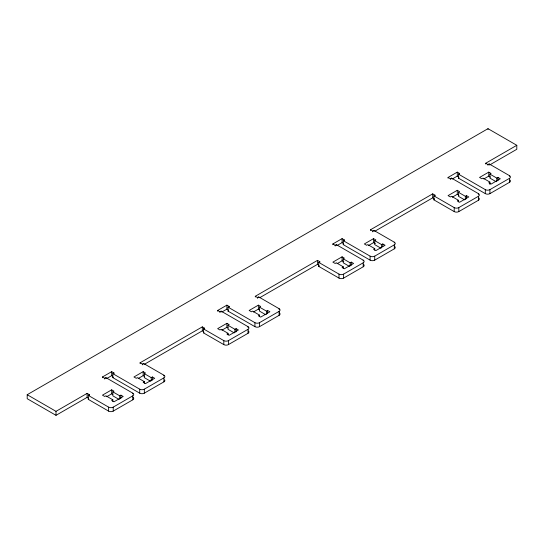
<?xml version="1.0" encoding="UTF-8"?>
<svg xmlns="http://www.w3.org/2000/svg" width="544" height="544" viewBox="0 0 544 544"><rect width="100%" height="100%" fill="white"/><g stroke="black" fill="none" stroke-linecap="round" stroke-linejoin="round"><path stroke-width="0.82" d="M88.4 398.12L87.101 397.372L55.998 415.33L27.2 398.704L27.2 394.713L488.002 128.67L516.8 145.296L516.8 149.287L489.586 165.002M102.462 377.726L102.462 376.978L111.683 371.654L113.982 372.987L113.982 373.735M217.661 311.216L217.661 310.468L226.882 305.143L229.187 306.476L229.187 307.224M332.867 244.705L332.867 243.957L342.081 238.632L344.386 239.965L344.386 240.713M448.066 178.194L448.066 177.446L457.28 172.122L459.585 173.454L459.585 174.202M102.462 376.978L104.768 378.304L105.917 377.638L132.797 393.162A3.257 1.884 0 0 1 132.797 395.821L132.797 399.813L113.213 411.114A3.257 1.884 0 0 1 108.61 411.114L88.257 399.364L88.257 395.379L89.406 394.713L89.406 395.461M164.587 379.773A3.257 1.884 0 0 1 163.907 381.854L144.323 393.162A3.257 1.884 0 0 1 139.713 393.162L112.832 377.638L112.832 373.646L113.982 372.987M217.661 310.468L219.966 311.794L221.122 311.127L248.003 326.652A3.257 1.884 0 0 1 248.003 329.31L248.003 333.302L228.419 344.604A3.257 1.884 0 0 1 223.808 344.604L203.456 332.86L203.456 328.868L204.605 328.202L204.605 328.95M279.303 312.807A3.257 1.884 0 0 1 279.106 315.343L259.522 326.652A3.257 1.884 0 0 1 254.912 326.652L228.031 311.127L228.031 307.142L229.187 306.476M332.867 243.957L335.165 245.283L336.321 244.623L363.202 260.141A3.257 1.884 0 0 1 363.202 262.8L363.202 266.791L343.618 278.1A3.257 1.884 0 0 1 339.007 278.1L318.655 266.349L318.655 262.358L319.811 261.691L319.811 262.439M394.686 246.439A3.257 1.884 0 0 1 394.305 248.832L374.721 260.141A3.257 1.884 0 0 1 370.11 260.141L343.23 244.623L343.23 240.632L344.386 239.965M448.066 177.446L450.371 178.772L451.52 178.112L478.4 193.63A3.257 1.884 0 0 1 478.4 196.289L478.4 200.28L458.816 211.589A3.257 1.884 0 0 1 454.206 211.589L433.854 199.838L433.854 195.847L435.01 195.18L435.01 195.928M510.048 180.078A3.257 1.884 0 0 1 509.504 182.322L489.92 193.63A3.257 1.884 0 0 1 485.309 193.63L458.429 178.112L458.429 174.121L459.585 173.454M106.719 378.508L111.683 375.646L112.832 376.312M221.918 311.998L226.882 309.135L228.174 309.883M337.117 245.487L342.081 242.624L343.522 243.454M452.316 178.983L457.28 176.113L458.864 177.031M112.832 377.638L113.41 377.305M228.031 311.127L228.609 310.801M343.23 244.623L343.808 244.29M458.429 178.112L459.007 177.779M27.2 394.713L55.998 411.339L87.101 393.38L89.406 394.713M140.094 363.535L140.094 362.787L202.307 326.869L204.605 328.202M255.299 297.024L255.299 296.276L317.506 260.358L319.811 261.691M370.498 230.513L370.498 229.765L432.704 193.848L435.01 195.18M485.697 164.002L485.697 163.254L516.8 145.296M140.094 362.787L142.399 364.12L143.555 363.453L163.907 375.204A3.257 1.884 0 0 1 163.907 377.862L163.907 381.854M255.299 296.276L257.598 297.609L258.754 296.942L279.106 308.693A3.257 1.884 0 0 1 279.106 311.352L279.106 315.343M370.498 229.765L372.803 231.098L373.952 230.432L394.305 242.182A3.257 1.884 0 0 1 394.305 244.841L394.305 248.832M485.697 163.254L488.002 164.587L489.151 163.921L509.504 175.671A3.257 1.884 0 0 1 509.504 178.33L509.504 182.322M144.486 364.242L202.307 330.861L203.742 331.69M259.685 297.731L317.506 264.35L319.09 265.268M374.884 231.22L432.704 197.839L434.432 198.839M88.257 399.364L88.835 399.038M203.456 332.86L204.034 332.527M318.655 266.349L319.233 266.016M433.854 199.838L434.432 199.505M119.054 399.412L112.832 395.821L112.832 391.83L113.982 391.163L111.683 389.83L102.462 395.155L104.768 396.488L105.917 395.821L112.832 399.813L112.832 401.404M150.538 381.235L144.323 377.638L144.323 373.646L145.472 372.987L143.167 371.654L133.953 376.978L136.258 378.304L137.408 377.638L144.323 381.63L144.323 383.228M234.253 332.901L228.031 329.31L228.031 325.319L229.187 324.652L226.882 323.326L217.661 328.644L219.966 329.977L221.122 329.31L228.031 333.302L228.031 334.893M265.744 314.724L259.522 311.127L259.522 307.142L260.671 306.476L258.366 305.143L249.152 310.468L251.457 311.794L252.606 311.127L259.522 315.119L259.522 316.717M349.452 266.39L343.23 262.8L343.23 258.808L344.386 258.142L342.081 256.816L332.867 262.133L335.165 263.466L336.321 262.8L343.23 266.791L343.23 268.389M380.943 248.214L374.721 244.623L374.721 240.632L375.87 239.965L373.565 238.632L364.351 243.957L366.656 245.283L367.805 244.623L374.721 248.608L374.721 250.206M464.651 199.879L458.429 196.289L458.429 192.297L459.585 191.631L457.28 190.305L448.066 195.622L450.371 196.955L451.52 196.289L458.429 200.28L458.429 201.878M496.142 181.703L489.92 178.112L489.92 174.121L491.069 173.454L488.77 172.122L479.55 177.446L481.855 178.772L483.011 178.112L489.92 182.097L489.92 184.498M106.719 396.692L111.683 393.822L112.832 394.488M138.203 378.508L143.167 375.646L144.323 376.312M221.918 330.181L226.882 327.311L228.031 327.978M253.409 311.998L258.366 309.135L259.522 309.801M337.117 263.67L342.081 260.807L343.808 261.8M368.608 245.487L373.565 242.624L375.299 243.624M452.316 197.159L457.28 194.296L459.007 195.289M483.806 178.983L488.77 176.113L490.498 177.113M112.832 399.813L111.683 400.472L113.982 401.805L123.202 396.488L120.897 395.155L119.741 395.821L112.832 391.83M144.323 381.63L143.167 382.296L145.472 383.629L154.686 378.304L152.381 376.978L151.232 377.638L144.323 373.646M228.031 333.302L226.882 333.968L229.187 335.294L238.401 329.977L236.096 328.644L234.947 329.31L228.031 325.319M259.522 315.119L258.366 315.785L260.671 317.118L269.885 311.794L267.587 310.468L266.431 311.127L259.522 307.142M343.23 266.791L342.081 267.458L344.386 268.784L353.6 263.466L351.295 262.133L350.146 262.8L343.23 258.808M374.721 248.608L373.565 249.274L375.87 250.607L385.091 245.283L382.786 243.957L381.63 244.623L374.721 240.632M458.429 200.28L457.28 200.947L459.585 202.273L468.799 196.955L466.494 195.622L465.344 196.289L458.429 192.297M489.92 182.097L488.77 182.764L491.069 184.096L500.29 178.772L497.984 177.446L496.835 178.112L489.92 174.121M88.257 395.379L108.61 407.13A3.257 1.884 0 0 0 113.213 407.13L132.797 395.821M112.832 373.646L139.713 389.171A3.257 1.884 0 0 0 144.323 389.171L163.907 377.862M203.456 328.868L223.808 340.619A3.257 1.884 0 0 0 228.419 340.619L248.003 329.31M228.031 307.142L254.912 322.66A3.257 1.884 0 0 0 259.522 322.66L279.106 311.352M318.655 262.358L339.007 274.108A3.257 1.884 0 0 0 343.618 274.108L363.202 262.8M343.23 240.632L370.11 256.149A3.257 1.884 0 0 0 374.721 256.149L394.305 244.841M433.854 195.847L454.206 207.597A3.257 1.884 0 0 0 458.816 207.597L478.4 196.289M458.429 174.121L485.309 189.638A3.257 1.884 0 0 0 489.92 189.638L509.504 178.33M509.504 175.671L509.504 176.419M497.984 177.446L497.984 180.635M496.835 178.112L496.835 181.302M489.92 189.638L489.92 193.63M489.151 163.921L489.151 164.669M488.77 172.122L488.77 176.113M488.002 128.67L488.002 129.418M488.002 164.587L488.002 165.335M485.309 189.638L485.309 193.63M478.4 193.63L478.4 194.378M466.494 195.622L466.494 198.818M465.344 196.289L465.344 199.485M458.816 207.597L458.816 211.589M457.28 172.122L457.28 176.113M457.28 190.305L457.28 194.296M454.206 207.597L454.206 211.589M451.52 178.112L451.52 178.86M450.371 178.772L450.371 179.52M432.704 193.848L432.704 197.839M394.305 242.182L394.305 242.93M382.786 243.957L382.786 246.35M381.63 244.623L381.63 247.812M374.721 256.149L374.721 260.141M373.952 230.432L373.952 231.18M373.565 238.632L373.565 242.624M372.803 231.098L372.803 231.846M370.11 256.149L370.11 260.141M363.202 260.141L363.202 260.889M351.295 262.133L351.295 265.329M350.146 262.8L350.146 265.989M343.618 274.108L343.618 278.1M342.081 238.632L342.081 242.624M342.081 256.816L342.081 260.807M339.007 274.108L339.007 278.1M336.321 244.623L336.321 245.371M335.165 245.283L335.165 246.031M317.506 260.358L317.506 264.35M279.106 308.693L279.106 309.441M267.587 310.468L267.587 313.657M266.431 311.127L266.431 314.323M259.522 322.66L259.522 326.652M258.754 296.942L258.754 297.69M258.366 305.143L258.366 309.135M257.598 297.609L257.598 298.357M254.912 322.66L254.912 326.652M248.003 326.652L248.003 327.4M236.096 328.644L236.096 331.84M234.947 329.31L234.947 332.5M228.419 340.619L228.419 344.604M226.882 305.143L226.882 309.135M226.882 323.326L226.882 327.311M223.808 340.619L223.808 344.604M221.122 311.127L221.122 311.875M219.966 311.794L219.966 312.542M202.307 326.869L202.307 330.861M163.907 375.204L163.907 375.952M152.381 376.978L152.381 380.168M151.232 377.638L151.232 380.834M144.323 389.171L144.323 393.162M143.555 363.453L143.555 364.201M143.167 371.654L143.167 375.646M142.399 364.12L142.399 364.868M139.713 389.171L139.713 393.162M132.797 393.162L132.797 393.91M120.897 395.155L120.897 398.344M119.741 395.821L119.741 399.01M113.213 407.13L113.213 411.114M111.683 371.654L111.683 375.646M111.683 389.83L111.683 393.822M108.61 407.13L108.61 411.114M105.917 377.638L105.917 378.386M104.768 378.304L104.768 379.052M87.101 393.38L87.101 397.372M55.998 411.339L55.998 415.33M478.944 198.036A3.257 1.884 0 0 1 478.4 200.28M363.746 264.547A3.257 1.884 0 0 1 363.202 266.791M248.384 330.902A3.257 1.884 0 0 1 248.003 333.302M132.994 397.276A3.257 1.884 0 0 1 132.797 399.813"/></g></svg>
